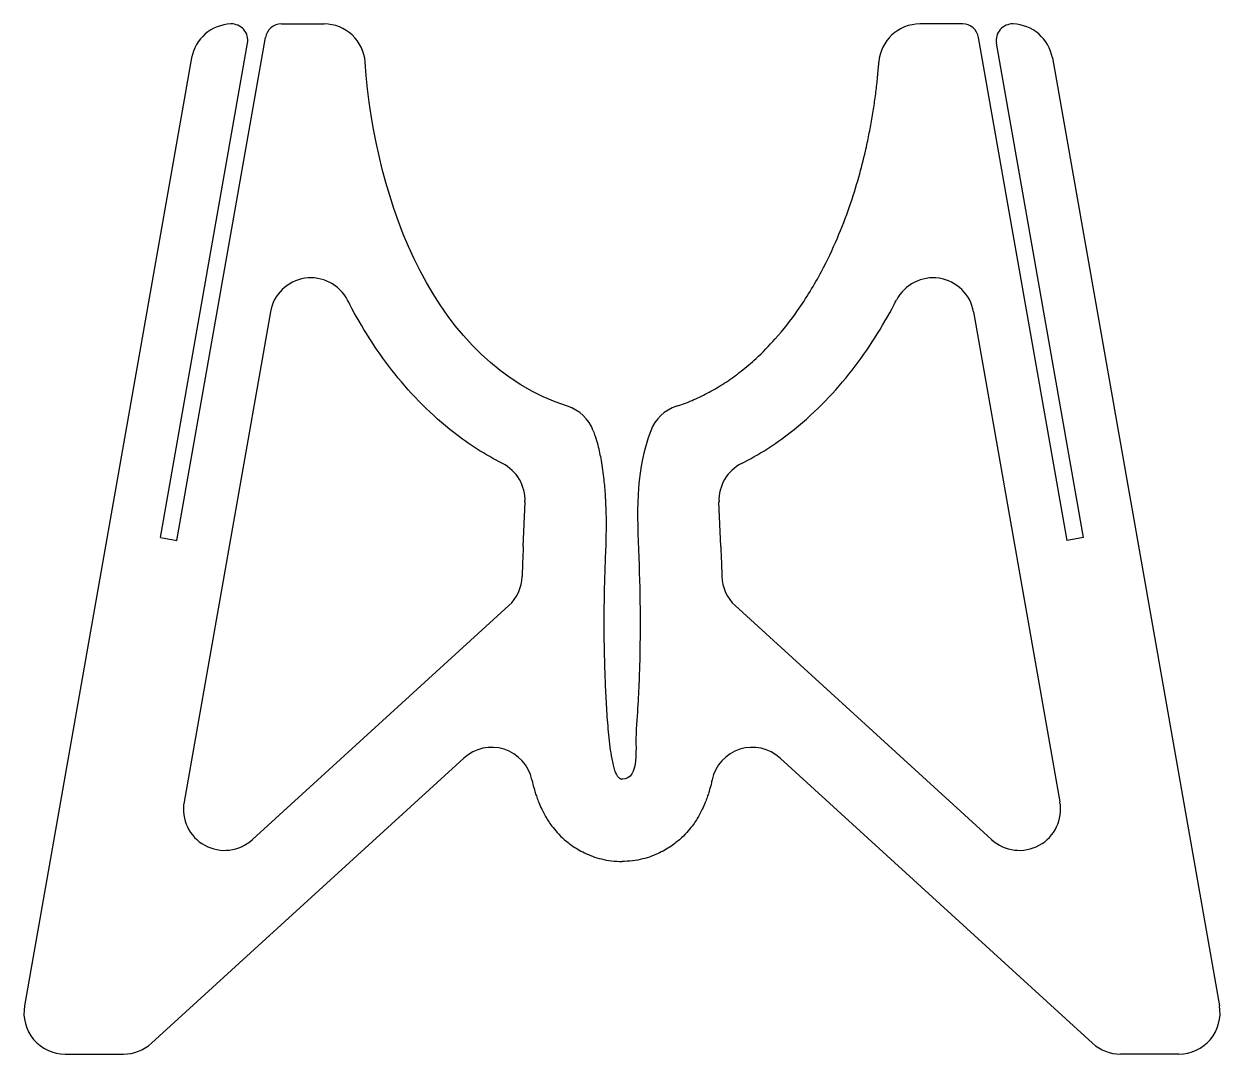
# Model space of a CAD drawing. Header units: millimetres. Extents: x -73 to 73, y -125 to 0.
import ezdxf

# ---------------------------------------------------------------- set-up
doc = ezdxf.new("R2010")
doc.units = ezdxf.units.MM

msp = doc.modelspace()

# ---------------------------------------------------------------- linework, layer by layer
at = {"color": 7, "linetype": 'Continuous', "lineweight": 25}
for p, q in [((-41.32, 0), (-36.16, 0)), ((41.32, 0), (36.16, 0)), ((-56.01, -62.33), (-45.44, -2.35)), ((-54.04, -62.67), (-43.29, -1.65)), ((54.04, -62.67), (43.29, -1.65)), ((56.01, -62.33), (45.44, -2.35)), ((-52.24, -4.13), (-72.52, -119.13)), ((52.24, -4.13), (72.52, -119.13)), ((-42.67, -34.94), (-53.16, -94.41)), ((42.67, -34.94), (53.16, -94.41)), ((-11.99, -63.39), (-11.77, -58)), ((11.99, -63.39), (11.77, -58)), ((-56.01, -62.33), (-54.04, -62.67)), ((56.01, -62.33), (54.04, -62.67)), ((-44.86, -98.97), (-13.74, -70.58)), ((44.86, -98.97), (13.74, -70.58)), ((-57.12, -123.69), (-19.19, -89.09)), ((57.12, -123.69), (19.19, -89.09)), ((-67.59, -125), (-60.49, -125)), ((67.59, -125), (60.49, -125))]:
    msp.add_line(p, q, dxfattribs=at)
for centre, radius, start, end in [((-41.32, -2), 2, 90, 170), ((-36.16, -5), 5, 4.0891, 90), ((36.16, -5), 5, 90, 175.9109), ((41.32, -2), 2, 10, 90), ((-47.31, -5), 5, 91.8089, 170), ((-47.41, -2), 2, 350, 91.8089), ((47.41, -2), 2, 88.1911, 190), ((47.31, -5), 5, 10, 88.1911), ((-37.75, -35.81), 5, 27.1694, 170), ((37.75, -35.81), 5, 10, 152.8306), ((-8.16, -51.15), 5, 20.9233, 71.9924), ((8.16, -51.15), 5, 108.0076, 159.0767), ((-16.77, -57.8), 5, 357.7027, 63.0759), ((16.77, -57.8), 5, 116.9241, 182.2973), ((-17.11, -66.89), 5, 312.3746, 358.3284), ((17.11, -66.89), 5, 181.6716, 227.6254), ((-15.82, -92.78), 5, 12.3826, 132.3746), ((15.82, -92.78), 5, 47.6254, 167.6174), ((-48.23, -95.28), 5, 170, 312.3746), ((48.23, -95.28), 5, 227.6254, 10), ((-67.59, -120), 5, 170, 270), ((67.59, -120), 5, 270, 10), ((-60.49, -120), 5, 270, 312.3746), ((60.49, -120), 5, 227.6254, 270)]:
    msp.add_arc(centre, radius, start, end, dxfattribs=at)
for points in [[(-6.62, -46.4), (-22.8, -41.14), (-29.95, -21.72), (-31.18, -4.64)], [(3.49, -49.37), (1.75, -53.92), (1.78, -58.47), (2, -63.79)]]:
    msp.add_open_spline(points, degree=3, dxfattribs=at)
for points, knots in [([(6.62, -46.4), (6.79, -46.34), (7.27, -46.18), (8.05, -45.89), (8.97, -45.49), (9.89, -45.06), (10.81, -44.57), (11.73, -44.04), (12.65, -43.45), (13.57, -42.82), (14.79, -41.89), (16.53, -40.41), (18.89, -38), (21.62, -34.51), (24.12, -30.39), (26.14, -26.13), (27.62, -22.29), (28.73, -18.74), (29.39, -16.16), (29.77, -14.45), (29.97, -13.47), (30.16, -12.51), (30.33, -11.55), (30.49, -10.6), (30.63, -9.66), (30.76, -8.73), (30.88, -7.81), (30.98, -6.89), (31.07, -5.99), (31.13, -5.24), (31.17, -4.79), (31.18, -4.64)], [0.1076496, 0.1076496, 0.1076496, 0.1076496, 0.1162371, 0.1319144, 0.147902, 0.1642164, 0.180874, 0.1978904, 0.2152807, 0.2330592, 0.2512395, 0.289189, 0.3425636, 0.4126898, 0.5014265, 0.5730576, 0.6390966, 0.6987179, 0.7511353, 0.7671388, 0.7830043, 0.7987235, 0.8142891, 0.8296939, 0.8449312, 0.8599947, 0.8748787, 0.8895777, 0.9040868, 0.9184015, 0.9256439, 0.9256439, 0.9256439, 0.9256439]), ([(-14.5, -53.34), (-16.62, -52.27), (-21.58, -49.06), (-27.86, -42.63), (-31.51, -36.94), (-33.13, -33.86), (-33.3, -33.53)], [0.1676937, 0.1676937, 0.1676937, 0.1676937, 0.25, 0.375, 0.5, 0.5151228, 0.5151228, 0.5151228, 0.5151228]), ([(14.5, -53.34), (16.62, -52.27), (21.58, -49.06), (27.86, -42.63), (31.51, -36.94), (33.13, -33.86), (33.3, -33.53)], [0.1676937, 0.1676937, 0.1676937, 0.1676937, 0.25, 0.375, 0.5, 0.5151228, 0.5151228, 0.5151228, 0.5151228]), ([(-3.49, -49.37), (-3.41, -49.58), (-3.21, -50.14), (-2.86, -51.34), (-2.49, -53.1), (-2.21, -55.15), (-2.02, -57.34), (-1.95, -59.09), (-1.93, -60.57), (-1.94, -61.58), (-1.95, -62.44), (-1.97, -63.25), (-2, -63.79)], [0.1359212, 0.1359212, 0.1359212, 0.1359212, 0.1757195, 0.2420471, 0.3581299, 0.4946342, 0.6105979, 0.7472994, 0.8065075, 0.8736487, 0.9267927, 1, 1, 1, 1]), ([(-11.99, -63.39), (-12.01, -63.99), (-12.06, -65.16), (-12.1, -66.41), (-12.12, -67.04), (-12.12, -67.04)], [0, 0, 0, 0, 0.0625, 0.125, 0.1251221, 0.1251221, 0.1251221, 0.1251221]), ([(-2, -63.79), (-2.02, -64.31), (-2.06, -65.38), (-2.11, -67.06), (-2.17, -69.13), (-2.21, -71.64), (-2.2, -74.56), (-2.14, -77.5), (-2.04, -80.42), (-1.91, -82.86), (-1.77, -84.8), (-1.64, -86.27), (-1.48, -87.73), (-1.3, -88.96), (-1.1, -89.9), (-0.93, -90.5), (-0.76, -90.93), (-0.6, -91.2), (-0.47, -91.38), (-0.36, -91.49), (-0.26, -91.55), (-0.18, -91.6), (-0.09, -91.62), (-0.03, -91.63), (0, -91.63)], [0, 0, 0, 0, 0.056859, 0.115118, 0.174667, 0.276173, 0.38095, 0.483238, 0.587307, 0.690485, 0.742074, 0.793662, 0.846722, 0.896832, 0.92531, 0.948413, 0.962872, 0.974163, 0.981404, 0.987061, 0.990486, 0.993514, 0.996851, 1, 1, 1, 1]), ([(2, -63.79), (2.2, -68.94), (2.27, -73.08), (2.05, -80.39), (1.98, -82.16), (1.52, -87.89), (2.27, -91.63), (0, -91.63)], [0, 0, 0, 0, 0.5, 0.5, 0.75, 0.75, 1, 1, 1, 1]), ([(11.99, -63.39), (12.01, -63.99), (12.06, -65.16), (12.1, -66.41), (12.12, -67.04), (12.12, -67.04)], [0, 0, 0, 0, 0.0625, 0.125, 0.1251221, 0.1251221, 0.1251221, 0.1251221]), ([(-10.94, -91.71), (-10.9, -91.88), (-10.8, -92.31), (-10.63, -92.95), (-10.4, -93.67), (-10.19, -94.27), (-9.87, -95.05), (-9.48, -95.83), (-9.05, -96.56), (-8.52, -97.34), (-7.64, -98.44), (-6.14, -99.69), (-4.9, -100.45), (-3.59, -101.01), (-2.19, -101.45), (-0.84, -101.63), (0, -101.63)], [0.91174977, 0.91174977, 0.91174977, 0.91174977, 0.921875, 0.9375, 0.9453125, 0.953125, 0.9609375, 0.96875, 0.97265625, 0.9765625, 0.984375, 0.98828125, 0.9921875, 0.99414062, 0.99609375, 0.99999994, 0.99999994, 0.99999994, 0.99999994]), ([(10.94, -91.71), (10.9, -91.88), (10.8, -92.31), (10.63, -92.95), (10.4, -93.67), (10.19, -94.27), (9.87, -95.05), (9.48, -95.83), (9.05, -96.56), (8.52, -97.34), (7.64, -98.44), (6.14, -99.69), (4.9, -100.45), (3.59, -101.01), (2.19, -101.45), (0.84, -101.63), (0, -101.63)], [0.91174977, 0.91174977, 0.91174977, 0.91174977, 0.921875, 0.9375, 0.9453125, 0.953125, 0.9609375, 0.96875, 0.97265625, 0.9765625, 0.984375, 0.98828125, 0.9921875, 0.99414062, 0.99609375, 0.99999994, 0.99999994, 0.99999994, 0.99999994])]:
    msp.add_open_spline(points, degree=3, knots=knots, dxfattribs=at)

doc.saveas('drawing.dxf')
